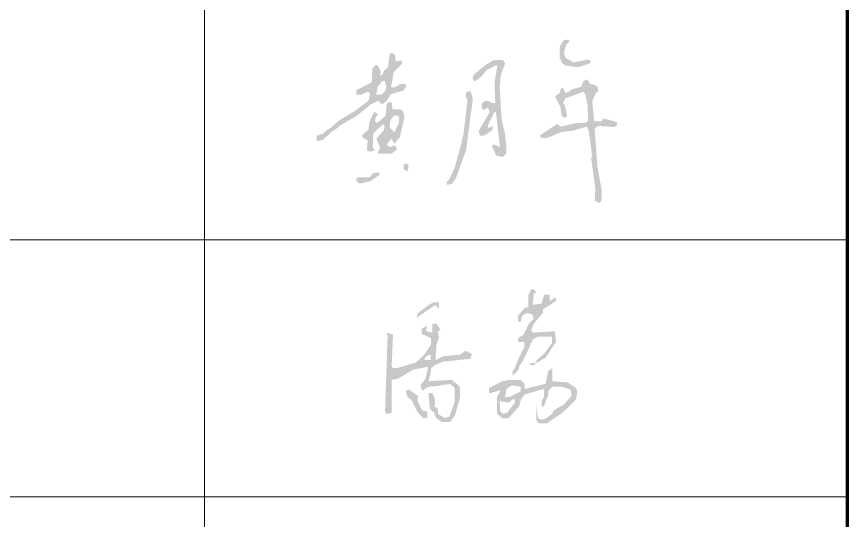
# Model space of a CAD drawing. Extents: x 3968514 to 5230306, y -516551 to -228246.
# Drawn here: x 4655523 to 4658754, y -350545 to -348586 of the extents above; entities that cross this region are included whole.
import ezdxf

# ---------------------------------------------------------------- set-up
doc = ezdxf.new("R2010")
doc.units = 0
doc.header["$LTSCALE"] = 1000
doc.header["$MEASUREMENT"] = 0
doc.layers.add('AXIS', color=3, linetype='Continuous', lineweight=15)
doc.layers.add('FRAME', color=3, linetype='Continuous', lineweight=18)

# ---------------------------------------------------------------- blocks, each defined once
blk = doc.blocks.new('A$C0B803521')
at = {"layer": 'FRAME', "lineweight": 140}
blk.add_line((-16943.1, 35252), (-16943.1, 92652), dxfattribs=at)
at = {"layer": 'FRAME', "lineweight": 18}
for p, q in [((-19443.1, 48352), (-19443.1, 42352)), ((-16943.1, 44352), (-23943.1, 44352)), ((-16943.1, 43352), (-23943.1, 43352))]:
    blk.add_line(p, q, dxfattribs=at)
blk = doc.blocks.new('FWEFS')
at = {"linetype": 'Continuous'}
h = blk.add_hatch(color=256, dxfattribs=at)
h.paths.add_polyline_path([(1917886.9, -2260309.2), (1917868.4, -2260313.2), (1917856.5, -2260327.7), (1917806.3, -2260327.7), (1917803.7, -2260340.9), (1917816.9, -2260352.8), (1917857.8, -2260343.5), (1917892.1, -2260321.1), (1917897.4, -2260311.9)])
h.paths.add_polyline_path([(1918001.7, -2260274.9), (1917988.5, -2260276.2), (1917988.5, -2260296), (1918004.3, -2260305.3), (1918008.3, -2260282.8)])
h.paths.add_polyline_path([(1917951.5, -2260088.8), (1917968.7, -2260088.8), (1917971.3, -2260100.7), (1917970, -2260117.8), (1917952.9, -2260153.5), (1917934.4, -2260135), (1917937, -2260105.9)], flags=16)
h.paths.add_polyline_path([(1917942.3, -2260036), (1917929.1, -2260036), (1917922.5, -2260043.9), (1917918.5, -2260088.8), (1917890.8, -2260112.5), (1917882.9, -2260116.5), (1917878.9, -2260111.2), (1917878.9, -2260096.7), (1917889.5, -2260080.9), (1917873.7, -2260074.3), (1917856.5, -2260109.9), (1917851.2, -2260144.2), (1917827.5, -2260162.7), (1917827.5, -2260171.9), (1917848.6, -2260185.1), (1917845.9, -2260222.1), (1917856.5, -2260229), (1917875, -2260224.7), (1917868.4, -2260207.6), (1917871, -2260157.4), (1917908, -2260121.8), (1917914.6, -2260128.4), (1917911.9, -2260144.2), (1917883, -2260177.2), (1917896.7, -2260211.7), (1917888.5, -2260235.9), (1917941, -2260236.6), (1917963.4, -2260219.5), (1917955.5, -2260203.6), (1917934.4, -2260210.2), (1917923, -2260201.3), (1917941, -2260176.8), (1917952.9, -2260198.3), (1917974, -2260171.9), (1917992.5, -2260091.4), (1917984.5, -2260069), (1917976.6, -2260063.7), (1917944.9, -2260063.7)])
h.paths.add_polyline_path([(1918248.5, -2259992.4), (1918232.7, -2259996.4), (1918230.1, -2260012.2), (1918236.7, -2260032), (1918220.8, -2260164), (1918215, -2260185.1), (1918213.3, -2260197.7), (1918185.2, -2260296), (1918164.1, -2260339.6), (1918154.8, -2260344.9), (1918158.8, -2260358.1), (1918177.3, -2260352.8), (1918191.8, -2260331.7), (1918231.4, -2260223.4), (1918257.8, -2260022.8)])
h.paths.add_polyline_path([(1917914.6, -2259952.8), (1917921.2, -2259975.3), (1917918.5, -2259989.8), (1917902.7, -2260006.9), (1917881.6, -2260006.9), (1917885, -2259990.5), (1917886.8, -2259987.1), (1917886.4, -2259978.1), (1917905.3, -2259954.1)], flags=16)
h.paths.add_polyline_path([(1918703.9, -2259947.1), (1918688.1, -2259953.7), (1918678.9, -2259976.6), (1918643.2, -2259985.8), (1918628.7, -2259997.7), (1918618.1, -2259999), (1918607.6, -2259980.5), (1918601, -2259981.9), (1918595.7, -2260000.3), (1918577.2, -2260013.5), (1918598.3, -2260054.5), (1918603.6, -2260090.1), (1918614.2, -2260096.7), (1918624.7, -2260090.1), (1918615.5, -2260046.5), (1918608.9, -2260039.9), (1918616.8, -2260021.5), (1918688.1, -2259995.1), (1918696, -2260006.9), (1918703.9, -2260047.9), (1918706.6, -2260107.3), (1918694.7, -2260116.5), (1918664.3, -2260116.5), (1918599.7, -2260131), (1918585.1, -2260120.5), (1918519.1, -2260165.3), (1918523.1, -2260175.9), (1918545.5, -2260175.9), (1918601, -2260152.1), (1918645.9, -2260146.9), (1918701.3, -2260131), (1918709.2, -2260149.5), (1918721.1, -2260240.6), (1918718.5, -2260257.7), (1918734.3, -2260371.3), (1918731.7, -2260418.8), (1918748.8, -2260428), (1918758.1, -2260418.8), (1918759.4, -2260380.5), (1918742.2, -2260286.8), (1918731.7, -2260137.6), (1918747.5, -2260128.4), (1918809.5, -2260132.3), (1918818.8, -2260124.4), (1918818.8, -2260113.9), (1918766, -2260099.3), (1918759.4, -2260109.9), (1918734.3, -2260111.2), (1918729, -2260105.9), (1918722.4, -2260033.3), (1918734.3, -2260003), (1918744.9, -2259993.7), (1918744.9, -2259980.5), (1918733, -2259968.7), (1918713.2, -2259964.7)])
h.paths.add_polyline_path([(1918352.8, -2259872.3), (1918335.7, -2259873.6), (1918297.4, -2259898.7), (1918260.4, -2259930.4), (1918256.5, -2259943.6), (1918264.4, -2259955.5), (1918290.8, -2259937), (1918311.9, -2259910.6), (1918348.9, -2259892.1), (1918352.8, -2259896.1), (1918342.3, -2259959.4), (1918344.9, -2260038.6), (1918333, -2260039.9), (1918317.2, -2260030.7), (1918302.7, -2260032), (1918292.1, -2260042.6), (1918293.4, -2260061.1), (1918304, -2260067.7), (1918307.9, -2260059.7), (1918318.5, -2260058.4), (1918322.5, -2260075.6), (1918280.2, -2260148.2), (1918285.5, -2260166.7), (1918297.2, -2260166.1), (1918302.7, -2260165.3), (1918333, -2260145.5), (1918337, -2260129.7), (1918318.5, -2260136.3), (1918315.9, -2260127.1), (1918342.3, -2260072.9), (1918347.5, -2260074.3), (1918363.4, -2260210.2), (1918338.3, -2260199.7), (1918331.7, -2260206.3), (1918348.9, -2260243.2), (1918372.6, -2260249.8), (1918388.5, -2260235.3), (1918388.5, -2260216.8), (1918383.2, -2260160.1), (1918370, -2260107.3), (1918362.1, -2259977.9), (1918367.3, -2259927.7), (1918383.2, -2259885.5), (1918375.3, -2259872.3)])
h.paths.add_polyline_path([(1917946.3, -2259844.6), (1917934.4, -2259847.2), (1917927.8, -2259901.3), (1917913.3, -2259911.9), (1917905.3, -2259929.1), (1917896.1, -2259933), (1917900.1, -2259915.9), (1917886.9, -2259892.1), (1917878.9, -2259890.8), (1917867.1, -2259905.3), (1917864.4, -2259959.4), (1917803.7, -2259989.8), (1917805, -2260006.9), (1917824.8, -2260006.9), (1917847.3, -2259996.4), (1917856.5, -2259999), (1917855.2, -2260024.1), (1917848.6, -2260032), (1917801.1, -2260069), (1917734.8, -2260108.7), (1917717.4, -2260125.3), (1917696.8, -2260141.6), (1917693.8, -2260142.6), (1917688.9, -2260145.5), (1917674.3, -2260158.7), (1917650.6, -2260166.7), (1917650.6, -2260186.5), (1917673, -2260183.8), (1917708.7, -2260150.8), (1917726.7, -2260139.8), (1917742.7, -2260125.8), (1917805, -2260090.1), (1917861.8, -2260043.9), (1917889.5, -2260030.7), (1917904.6, -2260045.5), (1917921.2, -2260032), (1917939.7, -2260004.3), (1917985.9, -2259991.1), (1917997.7, -2259979.2), (1917997.7, -2259968.7), (1917989.8, -2259964.7), (1917977.9, -2259964.7), (1917951.5, -2259979.2), (1917939.7, -2259976.6), (1917950.2, -2259918.5), (1917983.2, -2259885.5), (1917980.6, -2259873.6), (1917958.1, -2259877.6), (1917955.5, -2259853.8)])
h.paths.add_polyline_path([(1918627.4, -2259793.1), (1918611.5, -2259794.4), (1918595.7, -2259820.8), (1918595.7, -2259863.1), (1918604.9, -2259884.2), (1918618.1, -2259893.4), (1918667, -2259900), (1918711.9, -2259885.5), (1918717.1, -2259877.6), (1918706.6, -2259869.7), (1918649.8, -2259881.5), (1918618.1, -2259863.1), (1918612.9, -2259848.5), (1918615.5, -2259831.4), (1918622.1, -2259811.6), (1918635.3, -2259797.1)])
h = blk.add_hatch(color=256, dxfattribs=at)
h.paths.add_polyline_path([(1918418.3, -2261187.9), (1918422.3, -2261202.9), (1918392.3, -2261242.9), (1918377.3, -2261247.9), (1918364.3, -2261237.9), (1918362.3, -2261198.9), (1918397.3, -2261203.9)], flags=16)
h.paths.add_polyline_path([(1918009.3, -2261152.9), (1917997.3, -2261157.9), (1918003.3, -2261181.9), (1918018.3, -2261192.9), (1918044.3, -2261243.9), (1918065.3, -2261264.9), (1918080.3, -2261263.9), (1918080.3, -2261238.9), (1918060.3, -2261233.9), (1918042.9, -2261197.9), (1918044.3, -2261176.9), (1918037.6, -2261173.7)], flags=17)
h.paths.add_polyline_path([(1918408.3, -2261136.9), (1918443.3, -2261141.9), (1918443.3, -2261160.9), (1918402.3, -2261181.9), (1918383.3, -2261181.9), (1918388.3, -2261151.9)], flags=16)
h.paths.add_polyline_path([(1918566.3, -2261070.9), (1918551.3, -2261080.9), (1918540.3, -2261130.9), (1918459.3, -2261150.9), (1918459.3, -2261129.9), (1918443.3, -2261115.9), (1918398.3, -2261115.9), (1918372.3, -2261120.9), (1918320.3, -2261147.9), (1918321.3, -2261167.9), (1918366.3, -2261155.9), (1918351.3, -2261182.9), (1918352.3, -2261247.9), (1918372.3, -2261264.9), (1918396.3, -2261264.9), (1918438.3, -2261217.9), (1918444.3, -2261192.9), (1918459.3, -2261172.9), (1918526.3, -2261152.9), (1918535.3, -2261151.9), (1918534.6, -2261182.2), (1918525.3, -2261197.9), (1918525.3, -2261217.9), (1918534.3, -2261218.9), (1918544.3, -2261190.9), (1918549.2, -2261181), (1918552.3, -2261157.9), (1918567.3, -2261141.9), (1918602.3, -2261141.9), (1918637.3, -2261152.9), (1918642.3, -2261176.9), (1918611.3, -2261211.9), (1918572.3, -2261233.9), (1918565.3, -2261248.9), (1918535.3, -2261268.9), (1918516.3, -2261268.9), (1918510.3, -2261258.9), (1918505.3, -2261218.9), (1918505.3, -2261273.9), (1918516.3, -2261284.9), (1918545.3, -2261284.9), (1918606.3, -2261243.9), (1918659.3, -2261191.9), (1918664.3, -2261160.9), (1918658.3, -2261146.9), (1918627.3, -2261125.9), (1918567.3, -2261120.9)])
h.paths.add_polyline_path([(1918490.3, -2261049.9), (1918473.3, -2261053.9), (1918494.3, -2261059.9), (1918504.3, -2261048.9)], flags=16)
h.paths.add_polyline_path([(1918085.3, -2261018.9), (1918094.3, -2261018.9), (1918094.3, -2261038.9), (1918070.3, -2261038.9), (1918070.3, -2261029.9)], flags=16)
h.paths.add_polyline_path([(1918116.3, -2260896.9), (1918100.3, -2260896.9), (1918100.3, -2260931.9), (1918076.3, -2260925.9), (1918079.3, -2260905.9), (1918059.3, -2260916.9), (1918059.3, -2260936.9), (1918094.3, -2260952.9), (1918095.3, -2260977.9), (1918069.3, -2261017.9), (1918034.3, -2261048.9), (1917962.3, -2261069.9), (1917945.3, -2261068.9), (1917942.3, -2261059.9), (1917947.3, -2260938.9), (1917921.3, -2260932.9), (1917926.3, -2260942.9), (1917916.3, -2261238.9), (1917922.3, -2261248.9), (1917942.3, -2261242.9), (1917942.3, -2261115.9), (1917967.3, -2261110.9), (1918025.3, -2261075.9), (1918084.3, -2261064.9), (1918074.3, -2261109.9), (1918054.3, -2261136.9), (1918060.3, -2261157.9), (1918086.3, -2261141.9), (1918123.1, -2261139.7), (1918130.9, -2261136.5), (1918171.3, -2261131.9), (1918187.3, -2261146.9), (1918187.3, -2261201.9), (1918166.3, -2261258.9), (1918147.3, -2261263.9), (1918122.3, -2261247.9), (1918121.3, -2261223.9), (1918108.9, -2261222.6), (1918111.3, -2261192.9), (1918100.3, -2261166.9), (1918085.3, -2261167.9), (1918090.3, -2261227.9), (1918107, -2261243.2), (1918115.3, -2261263.9), (1918137.3, -2261279.9), (1918169.3, -2261279.9), (1918188.3, -2261253.9), (1918208.3, -2261182.9), (1918208.3, -2261151.9), (1918204.4, -2261139.9), (1918203.3, -2261137.9), (1918176.3, -2261115.9), (1918085.3, -2261120.9), (1918089.7, -2261101.9), (1918092.4, -2261097), (1918096.3, -2261070.9), (1918106.3, -2261059.9), (1918142.3, -2261044.9), (1918248.3, -2261033.9), (1918254.3, -2261014.9), (1918229.3, -2261002.9), (1918207.3, -2261017.9), (1918142.3, -2261023.9), (1918112.3, -2261038.9), (1918116.3, -2260979.9), (1918126.3, -2260951.9), (1918121.3, -2260927.9), (1918132.3, -2260920.9)])
h.paths.add_polyline_path([(1918126.3, -2260814.9), (1918105.3, -2260813.9), (1918086.3, -2260823.9), (1918044.3, -2260855.9), (1918038.3, -2260874.9), (1918111.3, -2260824.9), (1918126.3, -2260838.9)])
h.paths.add_polyline_path([(1918495.3, -2260763.9), (1918485.3, -2260762.9), (1918474.3, -2260783.9), (1918473.3, -2260833.9), (1918460.3, -2260834.9), (1918433.3, -2260865.9), (1918434.3, -2260890.9), (1918444.3, -2260889.9), (1918449.3, -2260865.9), (1918469.3, -2260855.9), (1918489.3, -2260860.9), (1918494.3, -2260879.9), (1918479.3, -2260891.9), (1918453.3, -2260941.9), (1918433.3, -2260952.9), (1918434.3, -2260967.9), (1918458.3, -2260967.9), (1918458.3, -2260987.9), (1918435.9, -2261032.5), (1918420.2, -2261071.8), (1918412.3, -2261080.9), (1918412.3, -2261099.9), (1918433.3, -2261079.9), (1918439.4, -2261061.1), (1918454.3, -2261038.9), (1918459.2, -2261027.3), (1918464.3, -2261017.9), (1918491.3, -2260957.9), (1918510.3, -2260947.9), (1918565.3, -2260947.9), (1918566.3, -2260971.9), (1918535.3, -2261013.9), (1918504.3, -2261039.9), (1918505.3, -2261049.9), (1918541.3, -2261028.9), (1918582.3, -2260966.9), (1918576.3, -2260926.9), (1918490.3, -2260931.9), (1918485.3, -2260921.9), (1918495.3, -2260896.9), (1918531.3, -2260853.9), (1918531.3, -2260840.9), (1918556.8, -2260825.4), (1918569.2, -2260816.8), (1918582.3, -2260807.9), (1918578.3, -2260793.9), (1918562.5, -2260806.1), (1918556.3, -2260808.9), (1918556.3, -2260783.9), (1918535.3, -2260783.9), (1918525.3, -2260818.9), (1918490.3, -2260823.9), (1918495.3, -2260778.9), (1918506.3, -2260777.9)])

msp = doc.modelspace()

# ---------------------------------------------------------------- block references
msp.add_blockref('A$C0B803521', (4675697.36617, -393805.3043))
at = {"layer": 'AXIS', "color": 3}
msp.add_blockref('FWEFS', (2739039.66406, 1911117.49688), dxfattribs=at)

doc.saveas('drawing.dxf')
